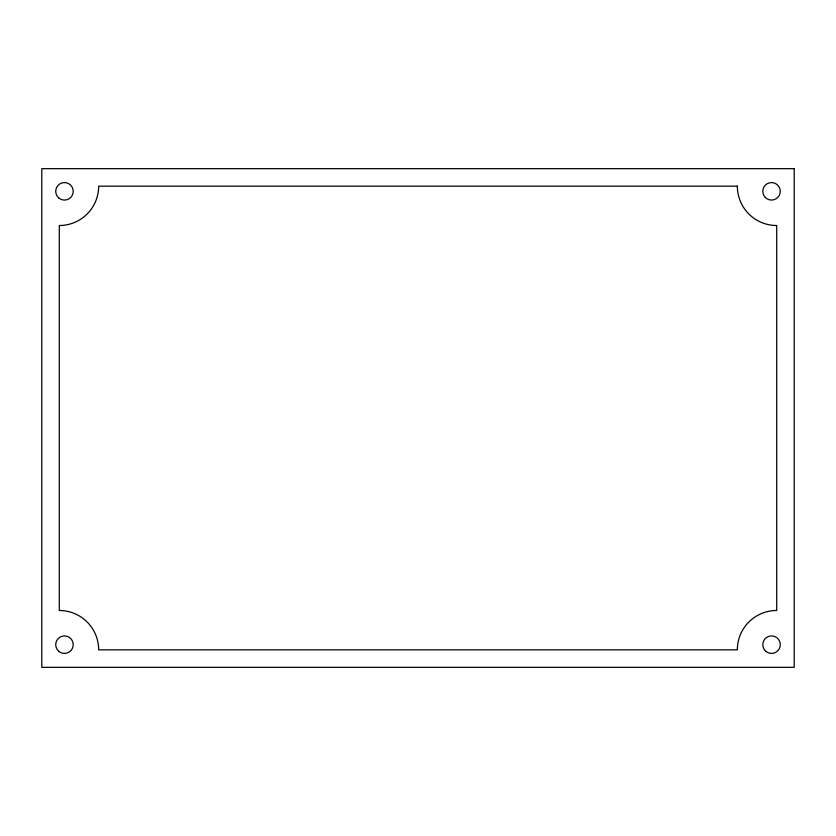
<?xml version="1.0" encoding="UTF-8"?>
<svg xmlns="http://www.w3.org/2000/svg" width="836" height="836" viewBox="0 0 836 836"><rect width="100%" height="100%" fill="white"/><g stroke="black" fill="none" stroke-linecap="round" stroke-linejoin="round"><path stroke-width="1.25" d="M794.2 168.663L41.8 168.663L41.8 667.337L794.2 667.337L794.2 168.663M737.331 186.156L98.669 186.156A39.365 39.365 0 0 1 59.293 225.521L59.293 610.479A39.365 39.365 0 0 1 98.669 649.844L737.331 649.844A39.365 39.365 0 0 1 776.707 610.479L776.707 225.521A39.365 39.365 0 0 1 737.331 186.156M765.348 197.515A8.747 8.747 0 0 0 779.978 193.586A8.747 8.747 0 0 0 769.266 182.875A8.747 8.747 0 0 0 765.348 197.515M765.891 651.359A8.747 8.747 0 0 0 780.145 646.218A8.747 8.747 0 0 0 768.566 636.447A8.747 8.747 0 0 0 765.891 651.359M58.928 651.443A8.747 8.747 0 0 0 73.098 646.082A8.747 8.747 0 0 0 61.373 636.489A8.747 8.747 0 0 0 58.928 651.443M58.593 197.808A8.747 8.747 0 0 0 73.014 193.179A8.747 8.747 0 0 0 61.791 183A8.747 8.747 0 0 0 58.593 197.808"/></g></svg>
